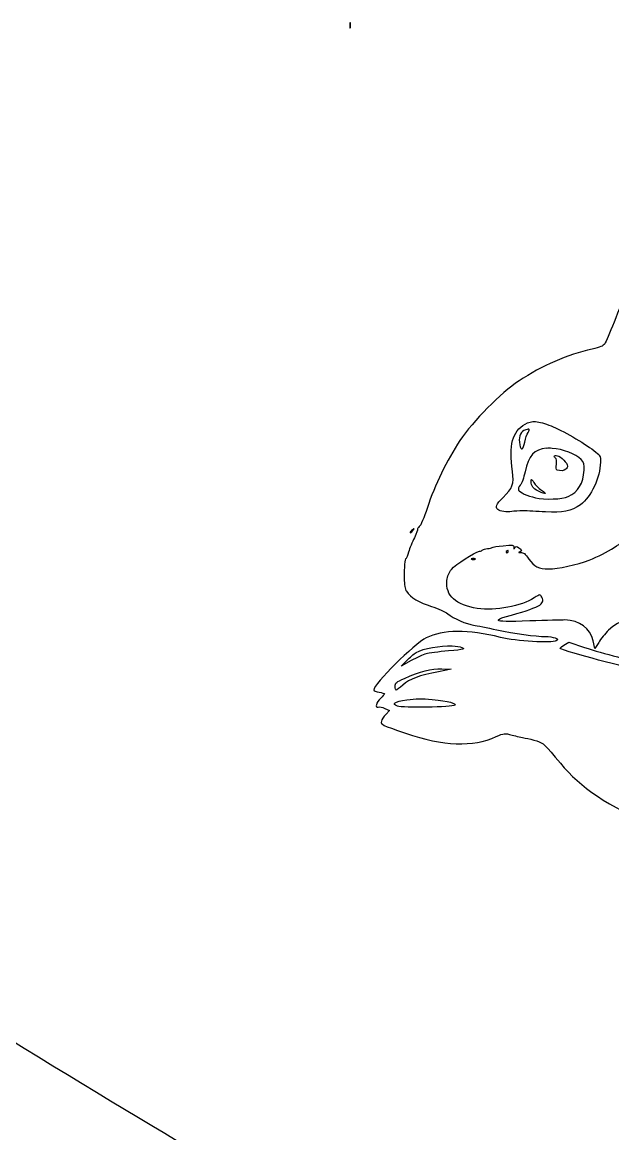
# Model space of a CAD drawing. Extents: x 22 to 290, y 86 to 216.
# Drawn here: x 194.78 to 210.46, y 122.04 to 151.56 of the extents above; entities that cross this region are included whole.
import ezdxf

# ---------------------------------------------------------------- set-up
doc = ezdxf.new("R2010")
doc.units = 0
doc.layers.add('Layer_1', color=7, linetype='CONTINUOUS')

msp = doc.modelspace()

# ---------------------------------------------------------------- linework, layer by layer
at = {"layer": 'Layer_1', "color": 7}
msp.add_lwpolyline([(203.484971, 151.559713), (203.484971, 151.559656)], close=True, dxfattribs=at)
for points in [[(208.413395, 140.954812), (208.413395, 140.954812)], [(208.232045, 140.751415), (208.232045, 140.751415)], [(208.699475, 140.244848), (208.699475, 140.245399), (208.699475, 140.245399)], [(208.936497, 140.052474), (208.936497, 140.052474)], [(208.307562, 139.416924), (208.307562, 139.416924)], [(205.184925, 138.109992), (205.184925, 138.109992)], [(206.758094, 137.3201), (206.758094, 137.3201)], [(207.672009, 137.536728), (207.672009, 137.536728)], [(206.200265, 134.995625), (206.200265, 134.995625)], [(209.160291, 135.013814), (209.292032, 135.093742), (209.292032, 135.093742)], [(209.292032, 135.093742), (209.714262, 134.955386)], [(210.087436, 135.091535), (209.986011, 134.931685), (209.941914, 135.130121)], [(205.108308, 134.605365), (204.845378, 134.460947), (204.988693, 134.60812)], [(205.92135, 134.38598), (206.168295, 134.375507), (205.834257, 134.311566)], [(205.92135, 134.38598), (205.92135, 134.38598)], [(205.31832, 133.594987), (205.31832, 133.594987)], [(204.408814, 133.335916), (204.531186, 133.277487), (204.433619, 133.173308)]]:
    msp.add_lwpolyline(points, dxfattribs=at)
for points in [[(203.484971, 151.559656), (203.479044, 151.563043), (203.475093, 151.533974), (203.475093, 151.482469)], [(203.475093, 151.482469), (203.475093, 151.413691), (203.482713, 151.385779), (203.491744, 151.420182)], [(203.491744, 151.54532), (203.488922, 151.553786), (203.487511, 151.558584), (203.484971, 151.559713)], [(203.491744, 151.420182), (203.500776, 151.454585), (203.500776, 151.510888), (203.491744, 151.54532)], [(210.886698, 144.626458), (210.632077, 143.919012), (210.317588, 143.130274), (210.247286, 143.022973)], [(210.247286, 143.022973), (210.207408, 142.962126), (210.123608, 142.926055), (209.914905, 142.879658)], [(209.914905, 142.879658), (209.258202, 142.733664), (208.578196, 142.439171), (207.97187, 142.0374)], [(207.97187, 142.0374), (207.491048, 141.718799), (206.748324, 140.967538), (206.402009, 140.449349)], [(207.796584, 139.634102), (207.699782, 140.330062), (207.796604, 140.694205), (208.135581, 140.890322)], [(208.135581, 140.890322), (208.222252, 140.94067), (208.306715, 140.962573), (208.413395, 140.954812)], [(208.413395, 140.954812), (208.520075, 140.947192), (208.649116, 140.90953), (208.824601, 140.840159)], [(208.824601, 140.840159), (209.104594, 140.729472), (209.701669, 140.387339), (209.957899, 140.190828)], [(208.101957, 140.714483), (207.998608, 140.667324), (207.955546, 140.523114), (207.990062, 140.339105)], [(208.232045, 140.751415), (208.214265, 140.758752), (208.171271, 140.746064), (208.101957, 140.714483)], [(208.126762, 140.412968), (208.142566, 140.506666), (208.180632, 140.621985), (208.211649, 140.669285)], [(208.211649, 140.669285), (208.242693, 140.716698), (208.249938, 140.744049), (208.232045, 140.751415)], [(206.402009, 140.449349), (206.06179, 139.940277), (205.726513, 139.24881), (205.538807, 138.671129)], [(207.990062, 140.339105), (208.022235, 140.167514), (208.091907, 140.205083), (208.126762, 140.412968)], [(208.699475, 140.245399), (208.375033, 140.225079), (208.226874, 140.05134), (208.132274, 139.617564)], [(208.849406, 140.244848), (208.79553, 140.247953), (208.745816, 140.248235), (208.699475, 140.244848)], [(209.624414, 139.944437), (209.485899, 140.091898), (209.132023, 140.22879), (208.849406, 140.244848)], [(208.943112, 139.984123), (208.889518, 140.017284), (208.893091, 140.047056), (208.936497, 140.052474)], [(208.936497, 140.052474), (208.951172, 140.055297), (208.969748, 140.052014), (208.992721, 140.048063)], [(208.964609, 139.823169), (208.975616, 139.904336), (208.967383, 139.969447), (208.943112, 139.984123)], [(208.992721, 140.048063), (209.085657, 140.030283), (209.260612, 139.852557), (209.260612, 139.775764)], [(209.698827, 139.661661), (209.705883, 139.822443), (209.693473, 139.87089), (209.624414, 139.944437)], [(209.957899, 140.190828), (210.130562, 140.058409), (210.137663, 140.047705), (210.134841, 139.877186)], [(208.987209, 139.66938), (208.961809, 139.679822), (208.952981, 139.737994), (208.964609, 139.823169)], [(209.217618, 139.688673), (209.17489, 139.646057), (209.065328, 139.637207), (208.987209, 139.66938)], [(209.260612, 139.775764), (209.260612, 139.751775), (209.241438, 139.71238), (209.217618, 139.688673)], [(209.278251, 138.963825), (209.543653, 139.086309), (209.683869, 139.318592), (209.698827, 139.661661)], [(210.134841, 139.877186), (210.130607, 139.473272), (209.88548, 138.951356), (209.605121, 138.748297)], [(207.546883, 138.937366), (207.801758, 139.184395), (207.843179, 139.299274), (207.796584, 139.634102)], [(208.132274, 139.617564), (208.099366, 139.466547), (208.041319, 139.309299), (208.00384, 139.268094)], [(208.295435, 139.372274), (208.295463, 139.405858), (208.298248, 139.422004), (208.307562, 139.416924)], [(208.488359, 139.10659), (208.338838, 139.174492), (208.295435, 139.234775), (208.295435, 139.372274)], [(208.307562, 139.416924), (208.31744, 139.411844), (208.334943, 139.386159), (208.364887, 139.336996)], [(208.00384, 139.268094), (207.965063, 139.225479), (207.945674, 139.168484), (207.958092, 139.135802)], [(207.958092, 139.135802), (207.980102, 139.078173), (208.188752, 138.983597), (208.409534, 138.931301)], [(208.364887, 139.336996), (208.402902, 139.274653), (208.494768, 139.182109), (208.569388, 139.131394)], [(208.569388, 139.131394), (208.728307, 139.023501), (208.694946, 139.012807), (208.488359, 139.10659)], [(207.410733, 138.617659), (207.330808, 138.683784), (207.362676, 138.758861), (207.546883, 138.937366)], [(208.409534, 138.931301), (208.6455, 138.875421), (209.125936, 138.893523), (209.278251, 138.963825)], [(205.538807, 138.671129), (205.449116, 138.395144), (205.362934, 138.193053), (205.323282, 138.165113)], [(207.776741, 138.564743), (207.645395, 138.542729), (207.470846, 138.567847), (207.410733, 138.617659)], [(208.081011, 138.583485), (207.972863, 138.583485), (207.835726, 138.57462), (207.776741, 138.564743)], [(208.672464, 138.556476), (208.455381, 138.571434), (208.189158, 138.583485), (208.081011, 138.583485)], [(209.605121, 138.748297), (209.364329, 138.573997), (209.128394, 138.525037), (208.672464, 138.556476)], [(205.140278, 138.078573), (205.105931, 138.051479), (205.077991, 138.023624), (205.077991, 138.016286)], [(205.077991, 138.016286), (205.077991, 137.986879), (205.107351, 138.005821), (205.154059, 138.065342)], [(205.184925, 138.109992), (205.182103, 138.112815), (205.168556, 138.100671), (205.140278, 138.078573)], [(205.154059, 138.065342), (205.176354, 138.093734), (205.18676, 138.108158), (205.184925, 138.109992)], [(205.276981, 138.098966), (205.287984, 138.087959), (205.249879, 137.984722), (205.192644, 137.86966)], [(205.323282, 138.165113), (205.286819, 138.139713), (205.265974, 138.109973), (205.276981, 138.098966)], [(205.192644, 137.86966), (205.135325, 137.754627), (205.066217, 137.584365), (205.039406, 137.490977)], [(207.011103, 137.548853), (207.022675, 137.564378), (207.078854, 137.579897), (207.13623, 137.584131)], [(207.13623, 137.584131), (207.193577, 137.588367), (207.24872, 137.601634), (207.258598, 137.613346)], [(207.258598, 137.613346), (207.268476, 137.6252), (207.401098, 137.646101), (207.553498, 137.659648)], [(207.553498, 137.659648), (207.805155, 137.681943), (207.831312, 137.677986), (207.831312, 137.619961)], [(207.831312, 137.619961), (207.831312, 137.570911), (207.838923, 137.567429), (207.862178, 137.603976)], [(207.862178, 137.603976), (207.887578, 137.643657), (207.904921, 137.643713), (207.968562, 137.603976)], [(207.968562, 137.603976), (208.061329, 137.546093), (208.065175, 137.513298), (207.982343, 137.489874)], [(209.837184, 137.277657), (210.29571, 137.456106), (210.844342, 137.800931), (210.740625, 137.845409)], [(204.971605, 137.320651), (204.941887, 137.32051), (204.918073, 137.07768), (204.920895, 136.796445)], [(205.039406, 137.490977), (205.012595, 137.39759), (204.982047, 137.320679), (204.971605, 137.320651)], [(206.176011, 137.030159), (206.279558, 137.15795), (206.795153, 137.490808), (206.919048, 137.509717)], [(206.713447, 137.312935), (206.688893, 137.303057), (206.708931, 137.294743), (206.758094, 137.294743)], [(206.758094, 137.3201), (206.742007, 137.3201), (206.725723, 137.317168), (206.713447, 137.312935)], [(206.802742, 137.312935), (206.790324, 137.318015), (206.774294, 137.3201), (206.758094, 137.3201)], [(206.758094, 137.294743), (206.807314, 137.294743), (206.827298, 137.303621), (206.802742, 137.312935)], [(206.919048, 137.509717), (206.958362, 137.515644), (206.999532, 137.533446), (207.011103, 137.548853)], [(207.633976, 137.500898), (207.621841, 137.481142), (207.629077, 137.465069), (207.649961, 137.465069)], [(207.672009, 137.536728), (207.66326, 137.536728), (207.646056, 137.520625), (207.633976, 137.500898)], [(207.649961, 137.465069), (207.670846, 137.465069), (207.687443, 137.481142), (207.687443, 137.500898)], [(207.687443, 137.500898), (207.687443, 137.520653), (207.680758, 137.536728), (207.672009, 137.536728)], [(207.982343, 137.489874), (207.94794, 137.481125), (207.96261, 137.474911), (208.014313, 137.478297)], [(208.014313, 137.478297), (208.090062, 137.483098), (208.132178, 137.449008), (208.231492, 137.305216)], [(208.231492, 137.305216), (208.368341, 137.107011), (208.497698, 137.042905), (208.760108, 137.040082)], [(206.0575, 136.731402), (206.070764, 136.850584), (206.108983, 136.947468), (206.176011, 137.030159)], [(208.760108, 137.040082), (208.991587, 137.03726), (209.520333, 137.154354), (209.837184, 137.277657)], [(204.920895, 136.796445), (204.923717, 136.618279), (204.941511, 136.511435), (204.983732, 136.446975)], [(206.862827, 135.992773), (206.298862, 136.074984), (206.013953, 136.336093), (206.0575, 136.731402)], [(204.983732, 136.446975), (205.086912, 136.289495), (205.32758, 136.143677), (205.647397, 136.044589)], [(208.37481, 136.271687), (208.033603, 136.049098), (207.346556, 135.922273), (206.862827, 135.992773)], [(207.605864, 135.769532), (208.522945, 136.02308), (208.678159, 136.105656), (208.579861, 136.289326)], [(208.579861, 136.289326), (208.533633, 136.375714), (208.535168, 136.375996), (208.37481, 136.271687)], [(205.647397, 136.044589), (205.815827, 135.992406), (206.010163, 135.905114), (206.078997, 135.850561)], [(206.078997, 135.850561), (206.239835, 135.723025), (206.572716, 135.576094), (206.766914, 135.547392)], [(206.766914, 135.547392), (206.850451, 135.534974), (207.128116, 135.479518), (207.383724, 135.42392)], [(207.42341, 135.672518), (207.407606, 135.6982), (207.472994, 135.732787), (207.605864, 135.769532)], [(208.255746, 135.659841), (207.674566, 135.640085), (207.44119, 135.644014), (207.42341, 135.672518)], [(209.188953, 135.685746), (209.120147, 135.685746), (208.700105, 135.674798), (208.255746, 135.659841)], [(209.941914, 135.130121), (209.866447, 135.467348), (209.579182, 135.679255), (209.188953, 135.685746)], [(211.39106, 135.644956), (210.98672, 135.787055), (210.650638, 135.712066), (210.352019, 135.413447)], [(207.482942, 135.223827), (206.623858, 135.435155), (205.942308, 135.431526), (205.509041, 135.212803)], [(207.383724, 135.42392), (207.842674, 135.324126), (208.408736, 135.247531), (208.685144, 135.247531)], [(208.960201, 135.132878), (208.836785, 135.06379), (207.899446, 135.121324), (207.482942, 135.223827)], [(208.685144, 135.247531), (208.763291, 135.247531), (208.872334, 135.230027), (208.927677, 135.208945)], [(210.352019, 135.413447), (210.26247, 135.323841), (210.143118, 135.179363), (210.087436, 135.091535)], [(205.509041, 135.212803), (205.18488, 135.049199), (204.112814, 133.984189), (204.112814, 133.825947)], [(205.238945, 134.82089), (205.427357, 134.935754), (205.884176, 135.008692), (206.200265, 134.995625)], [(206.454375, 134.952078), (206.553266, 134.909858), (206.52512, 134.903141), (206.096085, 134.863884)], [(206.200265, 134.995625), (206.305618, 134.991392), (206.395532, 134.977252), (206.454375, 134.952078)], [(208.927677, 135.208945), (209.021488, 135.173301), (209.02387, 135.168495), (208.960201, 135.132878)], [(209.082019, 134.915147), (209.043834, 134.928693), (209.06648, 134.957003), (209.160291, 135.013814)], [(209.714262, 134.955386), (210.21134, 134.792148), (210.963981, 134.599176), (211.441219, 134.51276)], [(204.988693, 134.60812), (205.067321, 134.689118), (205.179961, 134.784963), (205.238945, 134.82089)], [(205.501325, 134.785612), (205.429979, 134.765857), (205.252947, 134.684783), (205.108308, 134.605365)], [(206.096085, 134.863884), (205.840166, 134.840459), (205.57267, 134.805368), (205.501325, 134.785612)], [(211.531067, 134.288966), (210.92666, 134.394574), (209.572154, 134.740761), (209.082019, 134.915147)], [(204.928611, 134.135177), (205.346187, 134.321896), (205.646917, 134.397833), (205.92135, 134.38598)], [(204.684424, 133.924064), (204.684424, 134.016178), (204.70924, 134.037049), (204.928611, 134.135177)], [(205.834257, 134.311566), (205.330575, 134.215244), (205.061126, 134.115196), (204.88341, 133.958789)], [(204.112814, 133.825947), (204.112814, 133.806473), (204.176921, 133.780768), (204.255576, 133.768068)], [(204.255576, 133.768068), (204.334231, 133.755651), (204.398341, 133.735542), (204.398341, 133.723971)], [(204.705921, 133.821535), (204.694068, 133.821535), (204.684424, 133.867732), (204.684424, 133.924064)], [(204.88341, 133.958789), (204.797417, 133.883097), (204.717774, 133.821535), (204.705921, 133.821535)], [(204.291407, 133.602703), (204.180099, 133.498732), (204.140497, 133.338179), (204.235183, 133.374501)], [(204.398341, 133.723971), (204.398341, 133.7124), (204.350391, 133.657793), (204.291407, 133.602703)], [(204.745057, 133.395998), (204.577981, 133.461473), (204.656284, 133.514901), (204.991451, 133.565221)], [(204.991451, 133.565221), (205.116306, 133.583848), (205.215422, 133.593717), (205.31832, 133.594987)], [(205.31832, 133.594987), (205.421247, 133.594987), (205.527837, 133.589281), (205.667791, 133.574041)], [(205.667791, 133.574041), (206.104558, 133.52595), (206.315784, 133.47241), (206.265859, 133.422456)], [(204.235183, 133.374501), (204.263405, 133.385225), (204.34142, 133.367722), (204.408814, 133.335916)], [(204.433619, 133.173308), (204.379855, 133.115734), (204.327204, 133.035566), (204.316762, 132.995265)], [(206.265859, 133.422456), (206.213591, 133.370245), (204.870561, 133.347004), (204.745057, 133.395998)], [(204.316762, 132.995265), (204.294184, 132.909441), (204.321833, 132.896067), (204.95562, 132.679969)], [(204.95562, 132.679969), (205.96956, 132.334275), (206.736546, 132.304535), (207.365535, 132.586813)], [(207.365535, 132.586813), (207.576609, 132.681527), (207.582699, 132.681987), (207.785561, 132.627603)], [(207.785561, 132.627603), (207.89876, 132.597236), (208.055825, 132.562299), (208.134481, 132.549882)], [(208.134481, 132.549882), (208.213108, 132.537464), (208.352638, 132.502432), (208.444812, 132.472714)], [(208.444812, 132.472714), (208.618859, 132.416636), (208.658373, 132.379306), (209.072647, 131.878503)], [(209.072647, 131.878503), (209.610139, 131.228771), (210.29985, 130.768882), (211.630839, 130.171389)]]:
    msp.add_open_spline(points, degree=3, dxfattribs=at)
at = {"layer": 'Layer_1', "color": 1}
msp.add_open_spline([(190.255813, 127.154035), (190.255813, 127.154035), (196.384785, 123.307107), (199.513472, 121.491402)], degree=3, dxfattribs=at)

doc.saveas('drawing.dxf')
